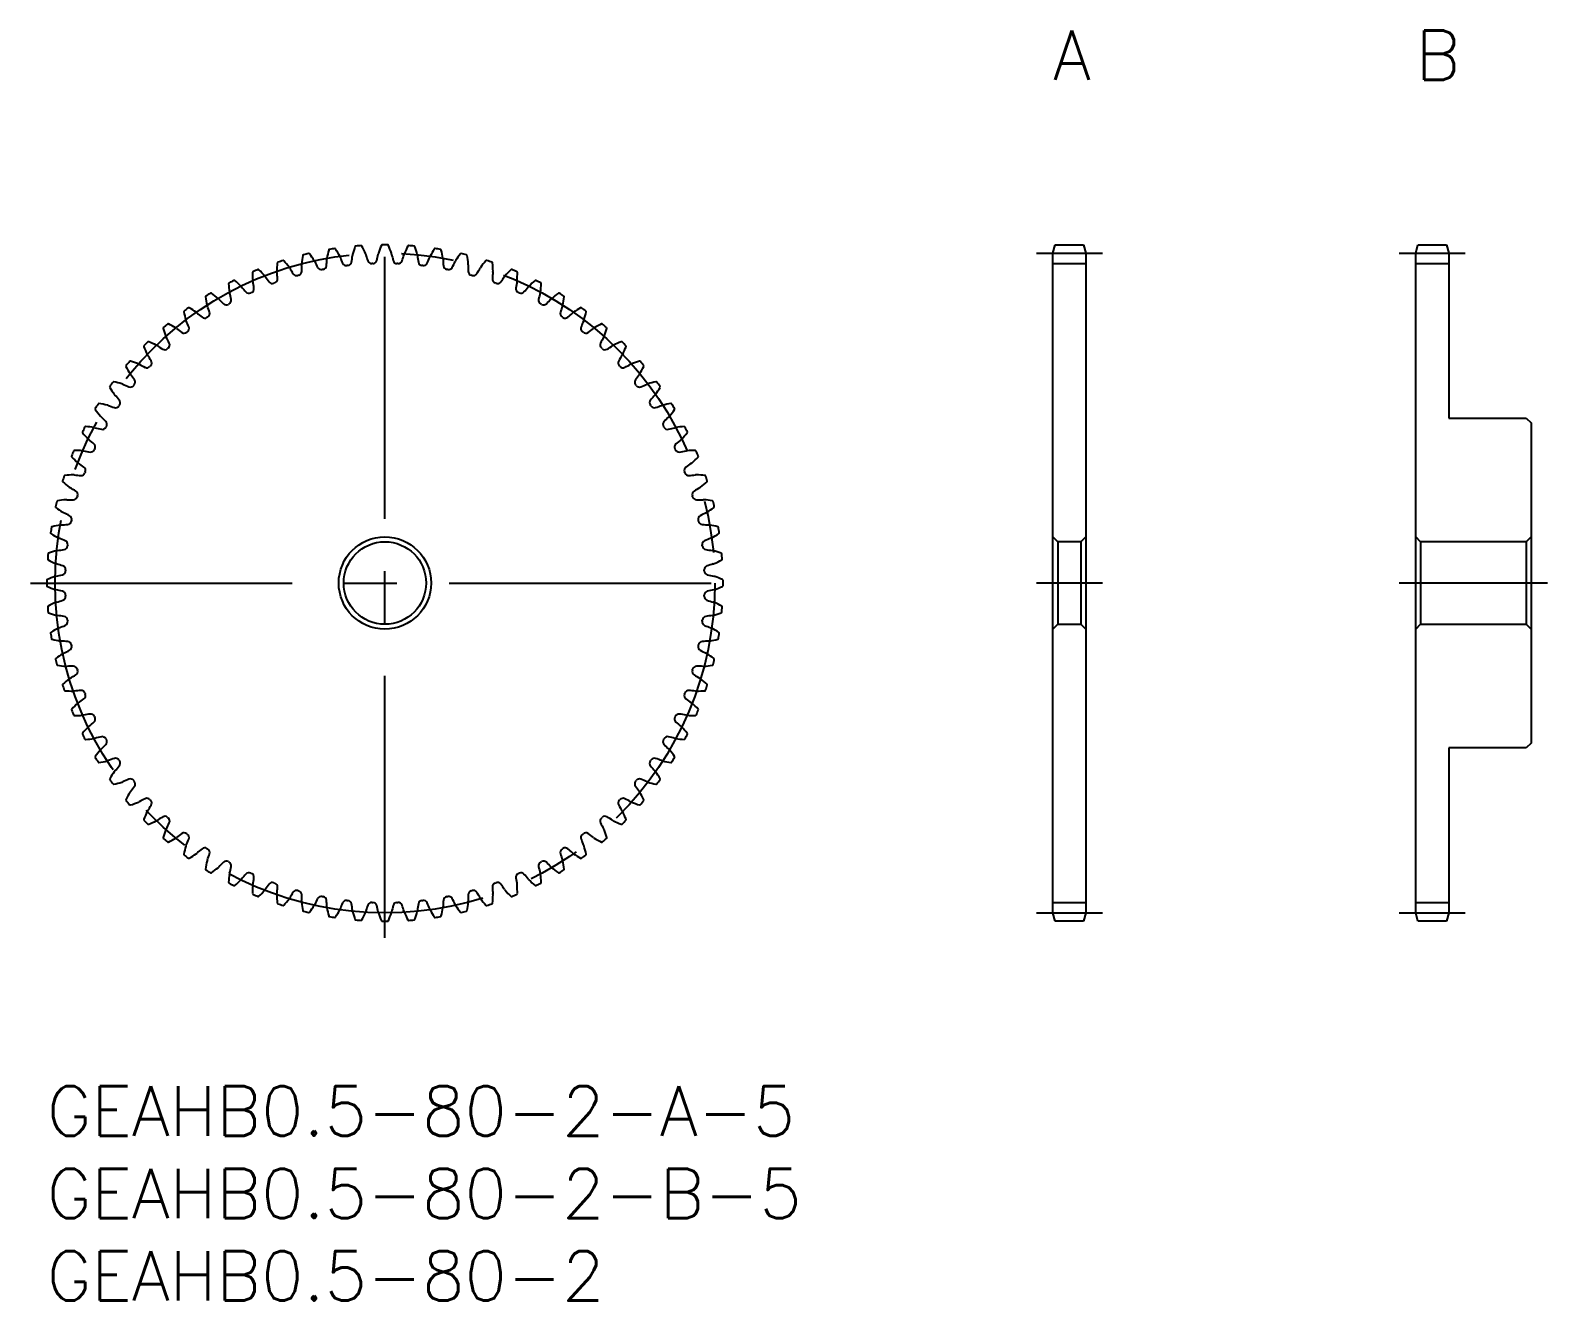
# Model space of a CAD drawing. Extents: x -1 to 91, y -13 to 64.
import ezdxf

# ---------------------------------------------------------------- set-up
doc = ezdxf.new("R2010")
doc.units = 0
doc.header["$LTSCALE"] = 0.5
doc.linetypes.add('CENTER', pattern=[50.8, 31.75, -6.35, 6.35, -6.35])
for name, color, linetype in [('MSM_CENTER', 1, 'CENTER'), ('MSM_CONTINUOUS', 7, 'CONTINUOUS'), ('MSM_PART_NUMBER', 7, 'CONTINUOUS')]:
    doc.layers.add(name, color=color, linetype=linetype)
doc.styles.get("Standard").update_dxf_attribs({"font": 'txt.shx', "height": 2, "bigfont": 'bigfont.shx'})

# ---------------------------------------------------------------- blocks, each defined once
blk = doc.blocks.new('*U2')
at = {"layer": 'MSM_PART_NUMBER'}
blk.add_text('GEAHB0.5-80-2-A-5', height=3, dxfattribs=at).set_placement((0, -3))
blk = doc.blocks.new('*U3')
at = {"layer": 'MSM_PART_NUMBER'}
blk.add_text('GEAHB0.5-80-2-B-5', height=3, dxfattribs=at).set_placement((0, -8))
blk = doc.blocks.new('*U5')
at = {"layer": 'MSM_PART_NUMBER'}
blk.add_text('GEAHB0.5-80-2', height=3, dxfattribs=at).set_placement((0, -13))
blk = doc.blocks.new('*U6')
at = {"layer": 'MSM_PART_NUMBER'}
blk.add_text('A', height=3, dxfattribs=at).set_placement((61, 61))
blk = doc.blocks.new('*U7')
at = {"layer": 'MSM_PART_NUMBER'}
blk.add_text('B', height=3, dxfattribs=at).set_placement((83, 61))

msp = doc.modelspace()

# ---------------------------------------------------------------- linework, layer by layer
at = {"layer": 'MSM_CENTER'}
for p, q in [((20.5, 9), (20.5, 52)), ((60, 50.5), (64, 50.5)), ((82, 50.5), (86, 50.5)), ((-1, 30.5), (42, 30.5)), ((64, 30.5), (60, 30.5)), ((91, 30.5), (82, 30.5)), ((60, 10.5), (64, 10.5)), ((82, 10.5), (86, 10.5))]:
    msp.add_line(p, q, dxfattribs=at)
msp.add_circle((20.5, 30.5), 20, dxfattribs=at)
at = {"layer": 'MSM_CONTINUOUS'}
for p, q in [((61, 50.5), (61.134, 51)), ((61.134, 51), (62.866, 51)), ((62.866, 51), (63, 50.5)), ((83, 50.5), (83.134, 51)), ((83.134, 51), (84.866, 51)), ((84.866, 51), (85, 50.5)), ((61, 10.5), (61, 50.5)), ((61, 49.875), (63, 49.875)), ((63, 50.5), (63, 10.5)), ((83, 10.5), (83, 50.5)), ((83, 49.875), (85, 49.875)), ((85, 50.5), (85, 40.5)), ((85, 40.5), (89.7, 40.5)), ((89.7, 40.5), (90, 40.2)), ((90, 40.2), (90, 20.8)), ((61.3, 33), (61, 33.3)), ((63, 33.3), (62.7, 33)), ((83.3, 33), (83, 33.3)), ((90, 33.3), (89.7, 33)), ((61.3, 33), (61.3, 28)), ((62.7, 33), (61.3, 33)), ((62.7, 33), (62.7, 28)), ((83.3, 33), (83.3, 28)), ((89.7, 33), (83.3, 33)), ((89.7, 33), (89.7, 28)), ((61, 27.7), (61.3, 28)), ((61.3, 28), (62.7, 28)), ((62.7, 28), (63, 27.7)), ((83, 27.7), (83.3, 28)), ((83.3, 28), (89.7, 28)), ((89.7, 28), (90, 27.7)), ((89.7, 20.5), (85, 20.5)), ((85, 20.5), (85, 10.5)), ((90, 20.8), (89.7, 20.5)), ((61, 11.125), (63, 11.125)), ((83, 11.125), (85, 11.125)), ((61.134, 10), (61, 10.5)), ((63, 10.5), (62.866, 10)), ((83.134, 10), (83, 10.5)), ((85, 10.5), (84.866, 10)), ((62.866, 10), (61.134, 10)), ((84.866, 10), (83.134, 10))]:
    msp.add_line(p, q, dxfattribs=at)
for radius in [2.8, 2.5]:
    msp.add_circle((20.5, 30.5), radius, dxfattribs=at)
for centre, radius, start, end in [((23.552, 49.045), 6.667, 165.76884, 170.125), ((17.138, 50.672), 0.05, 99.46143, 165.76884), ((20.5, 30.5), 20.5, 98.53857, 99.46143), ((17.464, 50.723), 0.05, 32.23116, 98.53857), ((11.867, 47.194), 6.667, 27.875, 32.23116), ((24.998, 48.749), 6.667, 161.26884, 165.625), ((18.731, 50.873), 0.05, 94.96143, 161.26884), ((20.5, 30.5), 20.5, 94.03857, 94.96143), ((19.06, 50.899), 0.05, 27.73116, 94.03857), ((13.203, 47.82), 6.667, 23.375, 27.73116), ((26.416, 48.339), 6.667, 156.76884, 161.125), ((20.335, 50.949), 0.05, 90.46143, 156.76884), ((20.5, 30.5), 20.5, 89.53857, 90.46143), ((20.665, 50.949), 0.05, 23.23116, 89.53857), ((14.584, 48.339), 6.667, 18.875, 23.23116), ((27.797, 47.82), 6.667, 152.26884, 156.625), ((21.94, 50.899), 0.05, 85.96143, 152.26884), ((20.5, 30.5), 20.5, 85.03858, 85.96143), ((22.269, 50.873), 0.05, 18.73116, 85.03905), ((16.002, 48.749), 6.667, 14.375, 18.73116), ((29.133, 47.194), 6.667, 147.76884, 152.125), ((23.536, 50.723), 0.05, 81.46143, 147.76884), ((20.5, 30.5), 20.5, 80.53857, 81.46143), ((23.862, 50.672), 0.05, 14.23116, 80.5381), ((17.448, 49.045), 6.667, 9.875, 14.23116), ((20.613, 49.294), 6.667, 174.76884, 179.125), ((14.024, 49.898), 0.05, 108.46143, 174.76884), ((20.5, 30.5), 20.5, 107.53857, 108.46143), ((14.337, 49.999), 0.05, 41.23116, 107.53857), ((9.361, 45.638), 6.667, 36.875, 41.23116), ((15.863, 49.813), 0.415, 174.625, 182.51625), ((9.301, 49.531), 6.154, 358.69155, 2.45403), ((22.088, 49.227), 6.667, 170.26884, 174.625), ((15.566, 50.346), 0.05, 103.96143, 170.26884), ((20.5, 30.5), 20.5, 103.03857, 103.96143), ((15.886, 50.423), 0.05, 36.73116, 103.03857), ((10.583, 46.466), 6.667, 32.375, 36.73116), ((15.863, 49.813), 0.415, 24.48375, 32.375), ((21.839, 52.542), 6.154, 204.54597, 208.30845), ((16.702, 49.754), 0.25, 281.15942, 354.19153), ((10.828, 50.351), 6.154, 354.19155, 357.95403), ((17.393, 50.117), 0.415, 170.125, 178.01625), ((17.393, 50.117), 0.415, 19.98375, 27.875), ((23.564, 52.369), 6.154, 200.04597, 203.80845), ((18.163, 49.985), 0.25, 203.80847, 276.8406), ((20.5, 30.5), 19.375, 96.65942, 96.84058), ((18.224, 49.993), 0.25, 276.65942, 349.69153), ((12.416, 51.049), 6.154, 349.69155, 353.45403), ((18.942, 50.301), 0.415, 165.625, 173.51625), ((18.942, 50.301), 0.415, 15.48375, 23.375), ((25.27, 52.061), 6.154, 195.54597, 199.30845), ((19.699, 50.109), 0.25, 199.30847, 272.3406), ((20.5, 30.5), 19.375, 92.15942, 92.34058), ((19.761, 50.111), 0.25, 272.15942, 345.19157), ((14.053, 51.62), 6.154, 345.19155, 348.95403), ((20.5, 50.362), 0.415, 161.125, 169.01625), ((20.5, 50.362), 0.415, 10.98375, 18.875), ((26.947, 51.62), 6.154, 191.04597, 194.80845), ((21.239, 50.111), 0.25, 194.80845, 267.8406), ((20.5, 30.5), 19.375, 87.65942, 87.84058), ((21.301, 50.109), 0.25, 267.65942, 340.69157), ((15.73, 52.061), 6.154, 340.69155, 344.45403), ((22.058, 50.301), 0.415, 156.625, 164.51625), ((22.058, 50.301), 0.415, 6.48375, 14.375), ((28.584, 51.049), 6.154, 186.54597, 190.30845), ((22.776, 49.993), 0.25, 190.30845, 263.34059), ((20.5, 30.5), 19.375, 83.15942, 83.34058), ((22.837, 49.985), 0.25, 263.15942, 336.19157), ((17.436, 52.369), 6.154, 336.19155, 339.95403), ((23.607, 50.117), 0.415, 152.125, 160.01625), ((23.607, 50.117), 0.415, 1.98375, 9.875), ((30.172, 50.351), 6.154, 182.04597, 185.80845), ((24.298, 49.754), 0.25, 185.80842, 258.84059), ((19.161, 52.542), 6.154, 331.69155, 335.45403), ((25.137, 49.813), 0.415, 147.625, 155.51625), ((30.417, 46.466), 6.667, 143.26884, 147.625), ((25.114, 50.423), 0.05, 76.96143, 143.26884), ((20.5, 30.5), 20.5, 76.03857, 76.96143), ((25.434, 50.346), 0.05, 9.73116, 76.0381), ((18.912, 49.227), 6.667, 5.375, 9.73116), ((31.699, 49.531), 6.154, 177.54597, 181.30845), ((25.137, 49.813), 0.415, 357.48375, 5.375), ((31.639, 45.638), 6.667, 138.76884, 143.125), ((26.663, 49.999), 0.05, 72.46141, 138.76884), ((20.5, 30.5), 20.5, 71.53857, 72.46143), ((26.976, 49.898), 0.05, 5.23116, 71.53857), ((20.387, 49.294), 6.667, 0.875, 5.23116), ((20.5, 30.5), 20.5, 116.53857, 117.46143), ((11.363, 48.795), 0.05, 50.23116, 116.53857), ((7.13, 43.709), 6.667, 45.875, 50.23116), ((12.522, 49.33), 0.05, 112.96143, 179.26884), ((19.138, 49.245), 6.667, 179.26884, 183.625), ((12.899, 48.85), 0.415, 183.625, 191.51625), ((6.461, 47.545), 6.154, 7.69155, 11.45403), ((20.5, 30.5), 20.5, 112.03857, 112.96143), ((12.827, 49.456), 0.05, 45.73116, 112.03857), ((8.208, 44.718), 6.667, 41.375, 45.73116), ((12.899, 48.85), 0.415, 33.48375, 41.375), ((18.374, 52.48), 6.154, 213.54597, 217.30845), ((13.737, 48.923), 0.25, 290.15934, 3.19154), ((14.362, 49.39), 0.415, 179.125, 187.01625), ((7.842, 48.594), 6.154, 3.19155, 6.95403), ((14.362, 49.39), 0.415, 28.98375, 36.875), ((20.105, 52.579), 6.154, 209.04597, 212.80845), ((15.143, 49.38), 0.25, 212.80847, 285.8406), ((20.5, 30.5), 19.375, 105.65942, 105.84058), ((15.203, 49.397), 0.25, 285.65934, 358.69153), ((16.641, 49.742), 0.25, 208.30845, 281.3406), ((20.5, 30.5), 19.375, 101.15942, 101.34058), ((20.5, 30.5), 19.375, 78.65942, 78.84058), ((24.359, 49.742), 0.25, 258.65942, 331.69154), ((25.797, 49.397), 0.25, 181.30845, 254.34059), ((20.5, 30.5), 19.375, 74.15942, 74.34058), ((25.857, 49.38), 0.25, 254.15942, 327.19154), ((20.895, 52.579), 6.154, 327.19155, 330.95403), ((26.638, 49.39), 0.415, 143.125, 151.01625), ((27.263, 48.923), 0.25, 176.80842, 249.84059), ((33.158, 48.594), 6.154, 173.04597, 176.80845), ((26.638, 49.39), 0.415, 352.98375, 0.875), ((22.626, 52.48), 6.154, 322.69155, 326.45403), ((28.101, 48.85), 0.415, 138.625, 146.51625), ((32.792, 44.718), 6.667, 134.26884, 138.625), ((28.173, 49.456), 0.05, 67.96141, 134.26884), ((20.5, 30.5), 20.5, 67.03857, 67.96143), ((34.539, 47.545), 6.154, 168.54597, 172.30845), ((28.478, 49.33), 0.05, 0.73116, 67.03857), ((28.101, 48.85), 0.415, 348.48375, 356.375), ((21.862, 49.245), 6.667, 356.375, 0.73116), ((33.87, 43.709), 6.667, 129.76884, 134.125), ((29.637, 48.795), 0.05, 63.46143, 129.76884), ((20.5, 30.5), 20.5, 62.53857, 63.46143), ((9.675, 47.85), 0.05, 121.96143, 188.26884), ((16.223, 48.801), 6.667, 188.26884, 192.625), ((20.5, 30.5), 20.5, 121.03857, 121.96143), ((9.956, 48.022), 0.05, 54.73116, 121.03857), ((6.135, 42.62), 6.667, 50.375, 54.73116), ((11.069, 48.646), 0.05, 117.46143, 183.76884), ((17.672, 49.081), 6.667, 183.76884, 188.125), ((11.483, 48.197), 0.415, 188.125, 196.01625), ((5.167, 46.391), 6.154, 12.19155, 15.95403), ((11.483, 48.197), 0.415, 37.98375, 45.875), ((16.656, 52.245), 6.154, 218.04597, 221.80845), ((12.256, 48.309), 0.25, 221.80845, 294.8406), ((20.5, 30.5), 19.375, 114.65942, 114.84058), ((12.312, 48.335), 0.25, 294.65934, 7.69154), ((13.678, 48.901), 0.25, 217.30847, 290.3406), ((20.5, 30.5), 19.375, 110.15942, 110.34058), ((20.5, 30.5), 19.375, 69.65942, 69.84058), ((27.322, 48.901), 0.25, 249.65942, 322.69154), ((28.688, 48.335), 0.25, 172.30842, 245.34059), ((20.5, 30.5), 19.375, 65.15942, 65.34058), ((28.744, 48.309), 0.25, 245.15942, 318.19154), ((24.344, 52.245), 6.154, 318.19155, 321.95403), ((29.517, 48.197), 0.415, 134.125, 142.01625), ((35.833, 46.391), 6.154, 164.04597, 167.80845), ((29.517, 48.197), 0.415, 343.98375, 351.875), ((23.328, 49.081), 6.667, 351.875, 356.23116), ((29.931, 48.646), 0.05, 356.23116, 62.5381), ((34.865, 42.62), 6.667, 125.26884, 129.625), ((31.044, 48.022), 0.05, 58.96143, 125.26884), ((20.5, 30.5), 20.5, 58.03857, 58.96143), ((24.777, 48.801), 6.667, 347.375, 351.73116), ((31.325, 47.85), 0.05, 351.73116, 58.0381), ((8.347, 46.947), 0.05, 126.46143, 192.76884), ((14.8, 48.409), 6.667, 192.76884, 197.125), ((20.5, 30.5), 20.5, 125.53857, 126.46143), ((8.613, 47.141), 0.05, 59.23116, 125.53857), ((5.228, 41.455), 6.667, 54.875, 59.23116), ((10.122, 47.435), 0.415, 192.625, 200.51625), ((3.968, 45.139), 6.154, 16.69155, 20.45403), ((10.122, 47.435), 0.415, 42.48375, 50.375), ((14.962, 51.876), 6.154, 222.54597, 226.30845), ((10.884, 47.608), 0.25, 226.30845, 299.3406), ((20.5, 30.5), 19.375, 119.15942, 119.34058), ((10.938, 47.638), 0.25, 299.15942, 12.19154), ((30.062, 47.638), 0.25, 167.80845, 240.84059), ((20.5, 30.5), 19.375, 60.65942, 60.84058), ((30.116, 47.608), 0.25, 240.65942, 313.69154), ((26.038, 51.876), 6.154, 313.69155, 317.45403), ((30.878, 47.435), 0.415, 129.625, 137.51625), ((37.032, 45.139), 6.154, 159.54597, 163.30845), ((30.878, 47.435), 0.415, 339.48375, 347.375), ((35.772, 41.455), 6.667, 120.76884, 125.125), ((32.387, 47.141), 0.05, 54.46141, 120.76884), ((20.5, 30.5), 20.5, 53.53857, 54.46143), ((26.2, 48.409), 6.667, 342.875, 347.23116), ((32.653, 46.947), 0.05, 347.23116, 53.53857), ((20.5, 30.5), 20.5, 130.03857, 130.96143), ((7.344, 46.157), 0.05, 63.73116, 130.03857), ((4.416, 40.223), 6.667, 59.375, 63.73116), ((8.825, 46.569), 0.415, 197.125, 205.01625), ((2.87, 43.797), 6.154, 21.19155, 24.95403), ((8.375, 45.931), 0.25, 308.15934, 21.19154), ((8.825, 46.569), 0.415, 46.98375, 54.875), ((13.302, 51.376), 6.154, 227.04597, 230.80845), ((9.571, 46.8), 0.25, 230.80847, 303.8406), ((20.5, 30.5), 19.375, 123.65942, 123.84058), ((9.623, 46.835), 0.25, 303.65942, 16.69154), ((31.377, 46.835), 0.25, 163.30847, 236.34059), ((20.5, 30.5), 19.375, 56.15942, 56.34058), ((31.429, 46.8), 0.25, 236.15942, 309.19154), ((27.698, 51.376), 6.154, 309.19155, 312.95403), ((32.175, 46.569), 0.415, 125.125, 133.01625), ((32.625, 45.931), 0.25, 158.80847, 231.84059), ((38.13, 43.797), 6.154, 155.04597, 158.80845), ((32.175, 46.569), 0.415, 334.98375, 342.875), ((36.584, 40.223), 6.667, 116.26884, 120.625), ((33.656, 46.157), 0.05, 49.96143, 116.26884), ((20.5, 30.5), 20.5, 49.03857, 49.96143), ((20.5, 30.5), 20.5, 134.53857, 135.46143), ((6.157, 45.076), 0.05, 68.23116, 134.53857), ((3.703, 38.932), 6.667, 63.875, 68.23116), ((7.094, 45.943), 0.05, 130.96143, 197.26884), ((13.412, 47.907), 6.667, 197.26884, 201.625), ((7.601, 45.603), 0.415, 201.625, 209.51625), ((1.881, 42.373), 6.154, 25.69155, 29.45403), ((7.601, 45.603), 0.415, 51.48375, 59.375), ((11.686, 50.747), 6.154, 231.54597, 235.30845), ((8.326, 45.893), 0.25, 235.30845, 308.3406), ((20.5, 30.5), 19.375, 128.15942, 128.34058), ((20.5, 30.5), 19.375, 51.65942, 51.84058), ((32.674, 45.893), 0.25, 231.65942, 304.69154), ((29.314, 50.747), 6.154, 304.69155, 308.45403), ((33.399, 45.603), 0.415, 120.625, 128.51625), ((39.119, 42.373), 6.154, 150.54597, 154.30845), ((33.399, 45.603), 0.415, 330.48375, 338.375), ((27.588, 47.907), 6.667, 338.375, 342.73116), ((33.906, 45.943), 0.05, 342.73116, 49.03857), ((37.297, 38.932), 6.667, 111.76884, 116.125), ((34.843, 45.076), 0.05, 45.46143, 111.76884), ((20.5, 30.5), 20.5, 44.53857, 45.46143), ((5.924, 44.843), 0.05, 135.46143, 201.76884), ((12.068, 47.297), 6.667, 201.76884, 206.125), ((6.456, 44.544), 0.415, 206.125, 214.01625), ((1.007, 40.875), 6.154, 30.19155, 33.95403), ((6.456, 44.544), 0.415, 55.98375, 63.875), ((10.125, 49.993), 6.154, 236.04597, 239.80845), ((7.156, 44.89), 0.25, 239.80845, 312.8406), ((20.5, 30.5), 19.375, 132.65942, 132.84058), ((7.201, 44.932), 0.25, 312.65934, 25.69154), ((33.799, 44.932), 0.25, 154.30847, 227.34059), ((20.5, 30.5), 19.375, 47.15942, 47.34058), ((33.844, 44.89), 0.25, 227.15942, 300.19154), ((30.875, 49.993), 6.154, 300.19155, 303.95403), ((34.544, 44.544), 0.415, 116.125, 124.01625), ((39.993, 40.875), 6.154, 146.04597, 149.80845), ((34.544, 44.544), 0.415, 325.98375, 333.875), ((28.932, 47.297), 6.667, 333.875, 338.23116), ((35.076, 44.843), 0.05, 338.23116, 44.53857), ((4.843, 43.656), 0.05, 139.96143, 206.26884), ((10.777, 46.584), 6.667, 206.26884, 210.625), ((20.5, 30.5), 20.5, 139.03857, 139.96143), ((5.057, 43.906), 0.05, 72.73116, 139.03857), ((3.093, 37.588), 6.667, 68.375, 72.73116), ((5.397, 43.399), 0.415, 60.48375, 68.375), ((8.627, 49.119), 6.154, 240.54597, 244.30845), ((6.068, 43.799), 0.25, 244.30847, 317.3406), ((20.5, 30.5), 19.375, 137.15942, 137.34058), ((6.11, 43.844), 0.25, 317.15934, 30.19154), ((34.89, 43.844), 0.25, 149.80845, 222.84057), ((20.5, 30.5), 19.375, 42.65942, 42.84058), ((34.932, 43.799), 0.25, 222.65942, 295.69154), ((32.373, 49.119), 6.154, 295.69155, 299.45403), ((35.603, 43.399), 0.415, 111.625, 119.51625), ((37.907, 37.588), 6.667, 107.26884, 111.625), ((35.943, 43.906), 0.05, 40.96143, 107.26884), ((30.223, 46.584), 6.667, 329.375, 333.73116), ((20.5, 30.5), 20.5, 40.03857, 40.96143), ((36.157, 43.656), 0.05, 333.73116, 40.03857), ((3.859, 42.387), 0.05, 144.46143, 210.76884), ((9.545, 45.772), 6.667, 210.76884, 215.125), ((20.5, 30.5), 20.5, 143.53857, 144.46143), ((4.053, 42.653), 0.05, 77.23116, 143.53857), ((2.591, 36.2), 6.667, 72.875, 77.23116), ((4.431, 42.175), 0.415, 64.98375, 72.875), ((7.203, 48.13), 6.154, 245.04597, 248.80845), ((5.069, 42.625), 0.25, 248.80847, 321.8406), ((5.397, 43.399), 0.415, 210.625, 218.51625), ((0.253, 39.314), 6.154, 34.69155, 38.45403), ((20.5, 30.5), 19.375, 141.65942, 141.84058), ((5.107, 42.674), 0.25, 321.65934, 34.69154), ((35.893, 42.674), 0.25, 145.30847, 218.34059), ((40.747, 39.314), 6.154, 141.54597, 145.30845), ((20.5, 30.5), 19.375, 38.15942, 38.34058), ((35.931, 42.625), 0.25, 218.15942, 291.19154), ((35.603, 43.399), 0.415, 321.48375, 329.375), ((33.797, 48.13), 6.154, 291.19155, 294.95403), ((36.569, 42.175), 0.415, 107.125, 115.01625), ((38.409, 36.2), 6.667, 102.76884, 107.125), ((31.455, 45.772), 6.667, 324.875, 329.23116), ((36.947, 42.653), 0.05, 36.46143, 102.76884), ((20.5, 30.5), 20.5, 35.53857, 36.46143), ((37.141, 42.387), 0.05, 329.23116, 35.53857), ((4.431, 42.175), 0.415, 215.125, 223.01625), ((-0.376, 37.698), 6.154, 39.19155, 42.95403), ((4.2, 41.429), 0.25, 326.15934, 39.19154), ((36.8, 41.429), 0.25, 140.80845, 213.84059), ((41.376, 37.698), 6.154, 137.04597, 140.80845), ((36.569, 42.175), 0.415, 316.98375, 324.875), ((2.978, 41.044), 0.05, 148.96143, 215.26884), ((20.5, 30.5), 20.5, 148.03857, 148.96143), ((8.38, 44.865), 6.667, 215.26884, 219.625), ((3.15, 41.325), 0.05, 81.73116, 148.03857), ((2.199, 34.777), 6.667, 77.375, 81.73116), ((3.565, 40.878), 0.415, 219.625, 227.51625), ((-0.876, 36.038), 6.154, 43.69155, 47.45403), ((3.565, 40.878), 0.415, 69.48375, 77.375), ((5.861, 47.032), 6.154, 249.54597, 253.30845), ((4.165, 41.377), 0.25, 253.30847, 326.3406), ((20.5, 30.5), 19.375, 146.15942, 146.34058), ((20.5, 30.5), 19.375, 33.65942, 33.84058), ((36.835, 41.377), 0.25, 213.65942, 286.69154), ((35.139, 47.032), 6.154, 286.69155, 290.45403), ((37.435, 40.878), 0.415, 102.625, 110.51625), ((38.801, 34.777), 6.667, 98.26884, 102.625), ((41.876, 36.038), 6.154, 132.54597, 136.30845), ((37.435, 40.878), 0.415, 312.48375, 320.375), ((32.62, 44.865), 6.667, 320.375, 324.73116), ((37.85, 41.325), 0.05, 31.96143, 98.26884), ((20.5, 30.5), 20.5, 31.03857, 31.96143), ((38.022, 41.044), 0.05, 324.73116, 31.03857), ((2.205, 39.637), 0.05, 153.46143, 219.76884), ((20.5, 30.5), 20.5, 152.53857, 153.46143), ((7.291, 43.87), 6.667, 219.76884, 224.125), ((2.354, 39.931), 0.05, 86.23116, 152.53857), ((1.919, 33.328), 6.667, 81.875, 86.23116), ((2.803, 39.517), 0.415, 73.98375, 81.875), ((4.609, 45.833), 6.154, 254.04597, 257.80845), ((3.362, 40.062), 0.25, 257.80845, 330.8406), ((3.392, 40.116), 0.25, 330.65942, 43.69154), ((20.5, 30.5), 19.375, 150.65942, 150.84058), ((37.608, 40.116), 0.25, 136.30845, 209.34059), ((20.5, 30.5), 19.375, 29.15942, 29.34058), ((37.638, 40.062), 0.25, 209.15942, 282.19154), ((36.391, 45.833), 6.154, 282.19155, 285.95403), ((38.197, 39.517), 0.415, 98.125, 106.01625), ((39.081, 33.328), 6.667, 93.76884, 98.125), ((33.709, 43.87), 6.667, 315.875, 320.23116), ((38.646, 39.931), 0.05, 27.46143, 93.76884), ((20.5, 30.5), 20.5, 26.53857, 27.46143), ((38.795, 39.637), 0.05, 320.23116, 26.53857), ((2.803, 39.517), 0.415, 224.125, 232.01625), ((-1.245, 34.344), 6.154, 48.19155, 51.95403), ((2.691, 38.744), 0.25, 335.15942, 48.19154), ((38.309, 38.744), 0.25, 131.80845, 204.84059), ((42.245, 34.344), 6.154, 128.04597, 131.80845), ((38.197, 39.517), 0.415, 307.98375, 315.875), ((1.544, 38.173), 0.05, 157.96143, 224.26884), ((20.5, 30.5), 20.5, 157.03857, 157.96143), ((6.282, 42.792), 6.667, 224.26884, 228.625), ((1.67, 38.478), 0.05, 90.73116, 157.03857), ((1.755, 31.862), 6.667, 86.375, 90.73116), ((2.15, 38.101), 0.415, 228.625, 236.51625), ((-1.48, 32.626), 6.154, 52.69155, 56.45403), ((2.15, 38.101), 0.415, 78.48375, 86.375), ((3.455, 44.539), 6.154, 258.54597, 262.30845), ((2.665, 38.688), 0.25, 262.30847, 335.3406), ((20.5, 30.5), 19.375, 155.15942, 155.34058), ((20.5, 30.5), 19.375, 24.65942, 24.84058), ((38.335, 38.688), 0.25, 204.65942, 277.69154), ((37.545, 44.539), 6.154, 277.69155, 281.45403), ((42.48, 32.626), 6.154, 123.54597, 127.30845), ((38.85, 38.101), 0.415, 93.625, 101.51625), ((39.245, 31.862), 6.667, 89.26884, 93.625), ((38.85, 38.101), 0.415, 303.48375, 311.375), ((34.718, 42.792), 6.667, 311.375, 315.73116), ((39.33, 38.478), 0.05, 22.96143, 89.26884), ((20.5, 30.5), 20.5, 22.03857, 22.96143), ((39.456, 38.173), 0.05, 315.73116, 22.03857), ((20.5, 30.5), 20.5, 161.53857, 162.46143), ((1.102, 36.976), 0.05, 95.23116, 161.53857), ((1.706, 30.387), 6.667, 90.875, 95.23116), ((1.61, 36.638), 0.415, 82.98375, 90.875), ((2.406, 43.158), 6.154, 263.04597, 266.80845), ((2.077, 37.263), 0.25, 266.80845, 339.84059), ((2.099, 37.322), 0.25, 339.65942, 52.69154), ((20.5, 30.5), 19.375, 159.65942, 159.84058), ((38.901, 37.322), 0.25, 127.30845, 200.34059), ((20.5, 30.5), 19.375, 20.15942, 20.34058), ((38.923, 37.263), 0.25, 200.15942, 273.19154), ((38.594, 43.158), 6.154, 273.19155, 276.95403), ((39.39, 36.638), 0.415, 89.125, 97.01625), ((39.294, 30.387), 6.667, 84.76884, 89.125), ((39.898, 36.976), 0.05, 18.46143, 84.76884), ((20.5, 30.5), 20.5, 17.53857, 18.46143), ((1.001, 36.663), 0.05, 162.46143, 228.76884), ((5.362, 41.639), 6.667, 228.76884, 233.125), ((1.61, 36.638), 0.415, 233.125, 241.01625), ((-1.579, 30.895), 6.154, 57.19155, 60.95403), ((1.62, 35.857), 0.25, 344.15942, 57.19154), ((39.38, 35.857), 0.25, 122.80847, 195.84059), ((42.579, 30.895), 6.154, 119.04597, 122.80845), ((39.39, 36.638), 0.415, 298.98375, 306.875), ((35.638, 41.639), 6.667, 306.875, 311.23116), ((39.999, 36.663), 0.05, 311.23116, 17.53857), ((0.577, 35.114), 0.05, 166.96143, 233.26884), ((20.5, 30.5), 20.5, 166.03857, 166.96143), ((4.534, 40.417), 6.667, 233.26884, 237.625), ((0.654, 35.434), 0.05, 99.73116, 166.03857), ((1.773, 28.912), 6.667, 95.375, 99.73116), ((1.187, 35.137), 0.415, 87.48375, 95.375), ((1.469, 41.699), 6.154, 267.54597, 271.30845), ((1.603, 35.797), 0.25, 271.30845, 344.34059), ((20.5, 30.5), 19.375, 164.15942, 164.34058), ((20.5, 30.5), 19.375, 15.65942, 15.84058), ((39.397, 35.797), 0.25, 195.65942, 268.69154), ((39.531, 41.699), 6.154, 268.69155, 272.45403), ((39.813, 35.137), 0.415, 84.625, 92.51625), ((39.227, 28.912), 6.667, 80.26884, 84.625), ((36.466, 40.417), 6.667, 302.375, 306.73116), ((40.346, 35.434), 0.05, 13.96143, 80.26884), ((20.5, 30.5), 20.5, 13.03857, 13.96143), ((40.423, 35.114), 0.05, 306.73116, 13.03857), ((0.649, 40.172), 6.154, 272.04597, 275.80845), ((1.187, 35.137), 0.415, 237.625, 245.51625), ((-1.542, 29.161), 6.154, 61.69155, 65.45403), ((1.246, 34.298), 0.25, 275.80845, 348.8406), ((1.258, 34.359), 0.25, 348.65942, 61.69154), ((20.5, 30.5), 19.375, 168.65942, 168.84058), ((39.742, 34.359), 0.25, 118.30842, 191.3406), ((20.5, 30.5), 19.375, 11.15942, 11.34058), ((39.754, 34.298), 0.25, 191.15942, 264.19154), ((42.542, 29.161), 6.154, 114.54597, 118.30845), ((40.351, 40.172), 6.154, 264.19155, 267.95403), ((39.813, 35.137), 0.415, 294.48375, 302.375), ((20.5, 30.5), 20.5, 170.53857, 171.46143), ((0.277, 33.536), 0.05, 171.46143, 237.76884), ((3.806, 39.133), 6.667, 237.76884, 242.125), ((0.328, 33.862), 0.05, 104.23116, 170.53857), ((1.955, 27.448), 6.667, 99.875, 104.23116), ((0.883, 33.607), 0.415, 242.125, 250.01625), ((-1.369, 27.436), 6.154, 66.19155, 69.95403), ((0.883, 33.607), 0.415, 91.98375, 99.875), ((42.369, 27.436), 6.154, 110.04597, 113.80845), ((40.117, 33.607), 0.415, 80.125, 88.01625), ((39.045, 27.448), 6.667, 75.76884, 80.125), ((40.117, 33.607), 0.415, 289.98375, 297.875), ((37.194, 39.133), 6.667, 297.875, 302.23116), ((40.672, 33.862), 0.05, 9.46143, 75.76884), ((20.5, 30.5), 20.5, 8.53857, 9.46143), ((40.723, 33.536), 0.05, 302.23116, 8.53857), ((20.5, 30.5), 20.5, 175.03857, 175.96143), ((0.127, 32.269), 0.05, 108.73116, 175.03857), ((2.251, 26.002), 6.667, 104.375, 108.73116), ((0.699, 32.058), 0.415, 96.48375, 104.375), ((-0.049, 38.584), 6.154, 276.54597, 280.30845), ((1.007, 32.776), 0.25, 280.30847, 353.3406), ((1.015, 32.837), 0.25, 353.15942, 66.19154), ((20.5, 30.5), 19.375, 173.15942, 173.34058), ((39.985, 32.837), 0.25, 113.80845, 186.84059), ((20.5, 30.5), 19.375, 6.65942, 6.84058), ((39.993, 32.776), 0.25, 186.65942, 259.69154), ((41.049, 38.584), 6.154, 259.69155, 263.45403), ((40.301, 32.058), 0.415, 75.625, 83.51625), ((38.749, 26.002), 6.667, 71.26884, 75.625), ((40.873, 32.269), 0.05, 4.96143, 71.26884), ((20.5, 30.5), 20.5, 4.03857, 4.96143), ((0.101, 31.94), 0.05, 175.96143, 242.26884), ((3.18, 37.797), 6.667, 242.26884, 246.625), ((0.699, 32.058), 0.415, 246.625, 254.51625), ((-1.061, 25.73), 6.154, 70.69155, 74.45403), ((0.891, 31.301), 0.25, 357.65942, 70.69154), ((20.5, 30.5), 19.375, 177.65942, 177.84058), ((40.109, 31.301), 0.25, 109.30842, 182.3406), ((20.5, 30.5), 19.375, 2.15942, 2.34058), ((42.061, 25.73), 6.154, 105.54597, 109.30845), ((40.301, 32.058), 0.415, 285.48375, 293.375), ((37.82, 37.797), 6.667, 293.375, 297.73116), ((40.899, 31.94), 0.05, 297.73116, 4.03857), ((20.5, 30.5), 20.5, 179.53857, 180.46143), ((0.051, 30.665), 0.05, 113.23116, 179.53857), ((2.661, 24.584), 6.667, 108.875, 113.23116), ((0.638, 30.5), 0.415, 100.98375, 108.875), ((-0.62, 36.947), 6.154, 281.04597, 284.80845), ((0.889, 31.239), 0.25, 284.80847, 357.8406), ((40.111, 31.239), 0.25, 182.15942, 255.19154), ((41.62, 36.947), 6.154, 255.19155, 258.95403), ((40.362, 30.5), 0.415, 71.125, 79.01625), ((38.339, 24.584), 6.667, 66.76884, 71.125), ((40.949, 30.665), 0.05, 0.46143, 66.76884), ((20.5, 30.5), 20.5, 359.53857, 0.46143), ((0.051, 30.335), 0.05, 180.46143, 246.76884), ((2.661, 36.416), 6.667, 246.76884, 251.125), ((0.638, 30.5), 0.415, 251.125, 259.01625), ((-0.62, 24.053), 6.154, 75.19155, 78.95403), ((-1.061, 35.27), 6.154, 285.54597, 289.30845), ((0.889, 29.761), 0.25, 2.15942, 75.19154), ((0.891, 29.699), 0.25, 289.30847, 2.3406), ((20.5, 30.5), 19.375, 182.15942, 182.34058), ((20.5, 30.5), 19.375, 357.65942, 357.84058), ((40.109, 29.699), 0.25, 177.65942, 250.69154), ((40.111, 29.761), 0.25, 104.80842, 177.8406), ((42.061, 35.27), 6.154, 250.69155, 254.45403), ((41.62, 24.053), 6.154, 101.04597, 104.80845), ((40.362, 30.5), 0.415, 280.98375, 288.875), ((38.339, 36.416), 6.667, 288.875, 293.23116), ((40.949, 30.335), 0.05, 293.23116, 359.53857), ((0.101, 29.06), 0.05, 117.73116, 184.03857), ((20.5, 30.5), 20.5, 184.03857, 184.96143), ((0.127, 28.731), 0.05, 184.96143, 251.26884), ((3.18, 23.203), 6.667, 113.375, 117.73116), ((2.251, 34.998), 6.667, 251.26884, 255.625), ((0.699, 28.942), 0.415, 105.48375, 113.375), ((0.699, 28.942), 0.415, 255.625, 263.51625), ((-0.049, 22.416), 6.154, 79.69155, 83.45403), ((41.049, 22.416), 6.154, 96.54597, 100.30845), ((40.301, 28.942), 0.415, 276.48375, 284.375), ((38.749, 34.998), 6.667, 284.375, 288.73116), ((40.301, 28.942), 0.415, 66.625, 74.51625), ((37.82, 23.203), 6.667, 62.26884, 66.625), ((40.873, 28.731), 0.05, 288.73116, 355.03857), ((40.899, 29.06), 0.05, 355.96143, 62.26884), ((20.5, 30.5), 20.5, 355.03857, 355.96143), ((3.806, 21.867), 6.667, 117.875, 122.23116), ((0.883, 27.393), 0.415, 109.98375, 117.875), ((-1.369, 33.564), 6.154, 290.04597, 293.80845), ((1.007, 28.224), 0.25, 6.65942, 79.69154), ((1.015, 28.163), 0.25, 293.80845, 6.8406), ((20.5, 30.5), 19.375, 186.65942, 186.84058), ((39.985, 28.163), 0.25, 173.15942, 246.19154), ((20.5, 30.5), 19.375, 353.15942, 353.34058), ((39.993, 28.224), 0.25, 100.30845, 173.34059), ((42.369, 33.564), 6.154, 246.19155, 249.95403), ((40.117, 27.393), 0.415, 62.125, 70.01625), ((37.194, 21.867), 6.667, 57.76884, 62.125), ((0.277, 27.464), 0.05, 122.23116, 188.53857), ((20.5, 30.5), 20.5, 188.53857, 189.46143), ((0.328, 27.138), 0.05, 189.46143, 255.76884), ((1.955, 33.552), 6.667, 255.76884, 260.125), ((0.883, 27.393), 0.415, 260.125, 268.01625), ((0.649, 20.828), 6.154, 84.19155, 87.95403), ((1.246, 26.702), 0.25, 11.15942, 84.19154), ((1.258, 26.641), 0.25, 298.30847, 11.3406), ((20.5, 30.5), 19.375, 191.15942, 191.34058), ((39.742, 26.641), 0.25, 168.65942, 241.69154), ((20.5, 30.5), 19.375, 348.65942, 348.84058), ((39.754, 26.702), 0.25, 95.80845, 168.84059), ((40.351, 20.828), 6.154, 92.04597, 95.80845), ((40.117, 27.393), 0.415, 271.98375, 279.875), ((39.045, 33.552), 6.667, 279.875, 284.23116), ((40.672, 27.138), 0.05, 284.23116, 350.53857), ((20.5, 30.5), 20.5, 350.53857, 351.46143), ((40.723, 27.464), 0.05, 351.46143, 57.76884), ((0.577, 25.886), 0.05, 126.73116, 193.03857), ((20.5, 30.5), 20.5, 193.03857, 193.96143), ((4.534, 20.583), 6.667, 122.375, 126.73116), ((1.187, 25.863), 0.415, 114.48375, 122.375), ((-1.542, 31.839), 6.154, 294.54597, 298.30845), ((42.542, 31.839), 6.154, 241.69155, 245.45403), ((39.813, 25.863), 0.415, 57.625, 65.51625), ((36.466, 20.583), 6.667, 53.26884, 57.625), ((20.5, 30.5), 20.5, 346.03857, 346.96143), ((40.423, 25.886), 0.05, 346.96143, 53.26884), ((0.654, 25.566), 0.05, 193.96143, 260.26884), ((1.773, 32.088), 6.667, 260.26884, 264.625), ((1.187, 25.863), 0.415, 264.625, 272.51625), ((1.469, 19.301), 6.154, 88.69155, 92.45403), ((-1.579, 30.105), 6.154, 299.04597, 302.80845), ((1.603, 25.203), 0.25, 15.65942, 88.69154), ((1.62, 25.143), 0.25, 302.80845, 15.8406), ((20.5, 30.5), 19.375, 195.65942, 195.84058), ((39.38, 25.143), 0.25, 164.15942, 237.19154), ((20.5, 30.5), 19.375, 344.15942, 344.34058), ((39.397, 25.203), 0.25, 91.30845, 164.34059), ((42.579, 30.105), 6.154, 237.19155, 240.95403), ((39.531, 19.301), 6.154, 87.54597, 91.30845), ((39.813, 25.863), 0.415, 267.48375, 275.375), ((39.227, 32.088), 6.667, 275.375, 279.73116), ((40.346, 25.566), 0.05, 279.73116, 346.03857), ((1.001, 24.337), 0.05, 131.23116, 197.53857), ((20.5, 30.5), 20.5, 197.53857, 198.46143), ((5.362, 19.361), 6.667, 126.875, 131.23116), ((1.102, 24.024), 0.05, 198.46143, 264.76884), ((1.706, 30.613), 6.667, 264.76884, 269.125), ((1.61, 24.362), 0.415, 118.98375, 126.875), ((1.61, 24.362), 0.415, 269.125, 277.01625), ((2.406, 17.842), 6.154, 93.19155, 96.95403), ((2.077, 23.737), 0.25, 20.15942, 93.19154), ((38.923, 23.737), 0.25, 86.80845, 159.84059), ((38.594, 17.842), 6.154, 83.04597, 86.80845), ((39.39, 24.362), 0.415, 262.98375, 270.875), ((39.294, 30.613), 6.667, 270.875, 275.23116), ((39.39, 24.362), 0.415, 53.125, 61.01625), ((35.638, 19.361), 6.667, 48.76884, 53.125), ((39.898, 24.024), 0.05, 275.23116, 341.53857), ((20.5, 30.5), 20.5, 341.53857, 342.46143), ((39.999, 24.337), 0.05, 342.46143, 48.76884), ((6.282, 18.208), 6.667, 131.375, 135.73116), ((2.15, 22.899), 0.415, 123.48375, 131.375), ((-1.48, 28.374), 6.154, 303.54597, 307.30845), ((2.099, 23.678), 0.25, 307.30847, 20.3406), ((20.5, 30.5), 19.375, 200.15942, 200.34058), ((38.901, 23.678), 0.25, 159.65942, 232.69154), ((20.5, 30.5), 19.375, 339.65942, 339.84058), ((42.48, 28.374), 6.154, 232.69155, 236.45403), ((38.85, 22.899), 0.415, 48.625, 56.51625), ((34.718, 18.208), 6.667, 44.26884, 48.625), ((1.544, 22.827), 0.05, 135.73116, 202.03857), ((20.5, 30.5), 20.5, 202.03857, 202.96143), ((1.67, 22.522), 0.05, 202.96143, 269.26884), ((1.755, 29.138), 6.667, 269.26884, 273.625), ((2.15, 22.899), 0.415, 273.625, 281.51625), ((3.455, 16.461), 6.154, 97.69155, 101.45403), ((2.665, 22.312), 0.25, 24.65942, 97.69154), ((2.691, 22.256), 0.25, 311.80845, 24.8406), ((20.5, 30.5), 19.375, 204.65942, 204.84058), ((38.309, 22.256), 0.25, 155.15942, 228.19154), ((20.5, 30.5), 19.375, 335.15942, 335.34058), ((38.335, 22.312), 0.25, 82.30847, 155.34059), ((37.545, 16.461), 6.154, 78.54597, 82.30845), ((38.85, 22.899), 0.415, 258.48375, 266.375), ((39.245, 29.138), 6.667, 266.375, 270.73116), ((39.33, 22.522), 0.05, 270.73116, 337.03857), ((20.5, 30.5), 20.5, 337.03857, 337.96143), ((39.456, 22.827), 0.05, 337.96143, 44.26884), ((2.205, 21.363), 0.05, 140.23116, 206.53857), ((20.5, 30.5), 20.5, 206.53857, 207.46143), ((7.291, 17.13), 6.667, 135.875, 140.23116), ((2.803, 21.483), 0.415, 127.98375, 135.875), ((-1.245, 26.656), 6.154, 308.04597, 311.80845), ((4.609, 15.167), 6.154, 102.19155, 105.95403), ((3.362, 20.938), 0.25, 29.15942, 102.19154), ((37.638, 20.938), 0.25, 77.80845, 150.84059), ((36.391, 15.167), 6.154, 74.04597, 77.80845), ((42.245, 26.656), 6.154, 228.19155, 231.95403), ((38.197, 21.483), 0.415, 44.125, 52.01625), ((33.709, 17.13), 6.667, 39.76884, 44.125), ((20.5, 30.5), 20.5, 332.53857, 333.46143), ((38.795, 21.363), 0.05, 333.46143, 39.76884), ((2.354, 21.069), 0.05, 207.46143, 273.76884), ((1.919, 27.672), 6.667, 273.76884, 278.125), ((2.803, 21.483), 0.415, 278.125, 286.01625), ((8.38, 16.135), 6.667, 140.375, 144.73116), ((3.565, 20.122), 0.415, 132.48375, 140.375), ((-0.876, 24.962), 6.154, 312.54597, 316.30845), ((3.392, 20.884), 0.25, 316.30845, 29.3406), ((20.5, 30.5), 19.375, 209.15942, 209.34058), ((37.608, 20.884), 0.25, 150.65942, 223.69154), ((20.5, 30.5), 19.375, 330.65942, 330.84058), ((41.876, 24.962), 6.154, 223.69155, 227.45403), ((37.435, 20.122), 0.415, 39.625, 47.51625), ((32.62, 16.135), 6.667, 35.26884, 39.625), ((38.197, 21.483), 0.415, 253.98375, 261.875), ((39.081, 27.672), 6.667, 261.875, 266.23116), ((38.646, 21.069), 0.05, 266.23116, 332.53857), ((2.978, 19.956), 0.05, 144.73116, 211.03857), ((20.5, 30.5), 20.5, 211.03857, 211.96143), ((3.15, 19.675), 0.05, 211.96143, 278.26884), ((2.199, 26.223), 6.667, 278.26884, 282.625), ((3.565, 20.122), 0.415, 282.625, 290.51625), ((5.861, 13.968), 6.154, 106.69155, 110.45403), ((4.165, 19.623), 0.25, 33.65942, 106.69154), ((-0.376, 23.302), 6.154, 317.04597, 320.80845), ((20.5, 30.5), 19.375, 213.65942, 213.84058), ((4.2, 19.571), 0.25, 320.80845, 33.84059), ((36.8, 19.571), 0.25, 146.15942, 219.19154), ((20.5, 30.5), 19.375, 326.15942, 326.34058), ((41.376, 23.302), 6.154, 219.19155, 222.95403), ((36.835, 19.623), 0.25, 73.30845, 146.34059), ((35.139, 13.968), 6.154, 69.54597, 73.30845), ((37.435, 20.122), 0.415, 249.48375, 257.375), ((38.801, 26.223), 6.667, 257.375, 261.73116), ((37.85, 19.675), 0.05, 261.73116, 328.03857), ((20.5, 30.5), 20.5, 328.03857, 328.96143), ((38.022, 19.956), 0.05, 328.96143, 35.26884), ((3.859, 18.613), 0.05, 149.23116, 215.53857), ((9.545, 15.228), 6.667, 144.875, 149.23116), ((20.5, 30.5), 20.5, 215.53857, 216.46143), ((2.591, 24.8), 6.667, 282.76884, 287.125), ((4.431, 18.825), 0.415, 136.98375, 144.875), ((4.431, 18.825), 0.415, 287.125, 295.01625), ((7.203, 12.87), 6.154, 111.19155, 114.95403), ((5.069, 18.375), 0.25, 38.15942, 111.19154), ((20.5, 30.5), 19.375, 218.15942, 218.34058), ((5.107, 18.326), 0.25, 325.30847, 38.34059), ((35.893, 18.326), 0.25, 141.65942, 214.69154), ((20.5, 30.5), 19.375, 321.65942, 321.84058), ((35.931, 18.375), 0.25, 68.80845, 141.84059), ((33.797, 12.87), 6.154, 65.04597, 68.80845), ((36.569, 18.825), 0.415, 244.98375, 252.875), ((38.409, 24.8), 6.667, 252.875, 257.23116), ((36.569, 18.825), 0.415, 35.125, 43.01625), ((31.455, 15.228), 6.667, 30.76884, 35.125), ((20.5, 30.5), 20.5, 323.53857, 324.46143), ((37.141, 18.613), 0.05, 324.46143, 30.76884), ((4.053, 18.347), 0.05, 216.46143, 282.76884), ((10.777, 14.416), 6.667, 149.375, 153.73116), ((5.397, 17.601), 0.415, 141.48375, 149.375), ((0.253, 21.686), 6.154, 321.54597, 325.30845), ((40.747, 21.686), 6.154, 214.69155, 218.45403), ((35.603, 17.601), 0.415, 30.625, 38.51625), ((30.223, 14.416), 6.667, 26.26884, 30.625), ((36.947, 18.347), 0.05, 257.23116, 323.53857), ((4.843, 17.344), 0.05, 153.73116, 220.03857), ((20.5, 30.5), 20.5, 220.03857, 220.96143), ((5.057, 17.094), 0.05, 220.96143, 287.26884), ((3.093, 23.412), 6.667, 287.26884, 291.625), ((5.397, 17.601), 0.415, 291.625, 299.51625), ((8.627, 11.881), 6.154, 115.69155, 119.45403), ((12.068, 13.703), 6.667, 153.875, 158.23116), ((6.068, 17.201), 0.25, 42.65942, 115.69154), ((6.456, 16.456), 0.415, 145.98375, 153.875), ((1.007, 20.125), 6.154, 326.04597, 329.80845), ((20.5, 30.5), 19.375, 222.65942, 222.84058), ((6.11, 17.156), 0.25, 329.80845, 42.84059), ((34.89, 17.156), 0.25, 137.15942, 210.19154), ((39.993, 20.125), 6.154, 210.19155, 213.95403), ((20.5, 30.5), 19.375, 317.15942, 317.34058), ((34.932, 17.201), 0.25, 64.30845, 137.34059), ((34.544, 16.456), 0.415, 26.125, 34.01625), ((28.932, 13.703), 6.667, 21.76884, 26.125), ((32.373, 11.881), 6.154, 60.54597, 64.30845), ((35.603, 17.601), 0.415, 240.48375, 248.375), ((37.907, 23.412), 6.667, 248.375, 252.73116), ((35.943, 17.094), 0.05, 252.73116, 319.03857), ((20.5, 30.5), 20.5, 319.03857, 319.96143), ((36.157, 17.344), 0.05, 319.96143, 26.26884), ((5.924, 16.157), 0.05, 158.23116, 224.53857), ((20.5, 30.5), 20.5, 224.53857, 225.46143), ((6.157, 15.924), 0.05, 225.46143, 291.76884), ((3.703, 22.068), 6.667, 291.76884, 296.125), ((6.456, 16.456), 0.415, 296.125, 304.01625), ((10.125, 11.007), 6.154, 120.19155, 123.95403), ((7.156, 16.11), 0.25, 47.15942, 120.19154), ((1.881, 18.627), 6.154, 330.54597, 334.30845), ((20.5, 30.5), 19.375, 227.15942, 227.34058), ((7.201, 16.068), 0.25, 334.30847, 47.34059), ((33.799, 16.068), 0.25, 132.65942, 205.69154), ((39.119, 18.627), 6.154, 205.69155, 209.45403), ((20.5, 30.5), 19.375, 312.65942, 312.84058), ((33.844, 16.11), 0.25, 59.80847, 132.84059), ((30.875, 11.007), 6.154, 56.04597, 59.80845), ((34.544, 16.456), 0.415, 235.98375, 243.875), ((37.297, 22.068), 6.667, 243.875, 248.23116), ((34.843, 15.924), 0.05, 248.23116, 314.53857), ((20.5, 30.5), 20.5, 314.53857, 315.46143), ((35.076, 16.157), 0.05, 315.46143, 21.76884), ((7.094, 15.057), 0.05, 162.73116, 229.03857), ((13.412, 13.093), 6.667, 158.375, 162.73116), ((20.5, 30.5), 20.5, 229.03857, 229.96143), ((7.601, 15.397), 0.415, 150.48375, 158.375), ((7.344, 14.843), 0.05, 229.96143, 296.26884), ((4.416, 20.777), 6.667, 296.26884, 300.625), ((7.601, 15.397), 0.415, 300.625, 308.51625), ((11.686, 10.253), 6.154, 124.69155, 128.45403), ((8.326, 15.107), 0.25, 51.65942, 124.69154), ((2.87, 17.203), 6.154, 335.04597, 338.80845), ((20.5, 30.5), 19.375, 231.65942, 231.84058), ((8.375, 15.069), 0.25, 338.80845, 51.84059), ((32.625, 15.069), 0.25, 128.15942, 201.19154), ((38.13, 17.203), 6.154, 201.19155, 204.95403), ((20.5, 30.5), 19.375, 308.15942, 308.34058), ((32.674, 15.107), 0.25, 55.30845, 128.34059), ((29.314, 10.253), 6.154, 51.54597, 55.30845), ((33.399, 15.397), 0.415, 231.48375, 239.375), ((36.584, 20.777), 6.667, 239.375, 243.73116), ((33.656, 14.843), 0.05, 243.73116, 310.03857), ((20.5, 30.5), 20.5, 310.03857, 310.96143), ((33.399, 15.397), 0.415, 21.625, 29.51625), ((27.588, 13.093), 6.667, 17.26884, 21.625), ((33.906, 15.057), 0.05, 310.96143, 17.26884), ((8.347, 14.053), 0.05, 167.23116, 233.53857), ((14.8, 12.591), 6.667, 162.875, 167.23116), ((20.5, 30.5), 20.5, 233.53857, 234.46143), ((8.825, 14.431), 0.415, 154.98375, 162.875), ((8.613, 13.859), 0.05, 234.46143, 300.76884), ((5.228, 19.545), 6.667, 300.76884, 305.125), ((8.825, 14.431), 0.415, 305.125, 313.01625), ((13.302, 9.624), 6.154, 129.19155, 132.95403), ((9.571, 14.2), 0.25, 56.15942, 129.19154), ((20.5, 30.5), 19.375, 236.15942, 236.34058), ((3.968, 15.861), 6.154, 339.54597, 343.30845), ((9.623, 14.165), 0.25, 343.30845, 56.34059), ((31.377, 14.165), 0.25, 123.65942, 196.69154), ((37.032, 15.861), 6.154, 196.69155, 200.45403), ((20.5, 30.5), 19.375, 303.65942, 303.84058), ((31.429, 14.2), 0.25, 50.80845, 123.84059), ((27.698, 9.624), 6.154, 47.04597, 50.80845), ((32.175, 14.431), 0.415, 226.98375, 234.875), ((35.772, 19.545), 6.667, 234.875, 239.23116), ((32.387, 13.859), 0.05, 239.23116, 305.53857), ((20.5, 30.5), 20.5, 305.53857, 306.46143), ((32.175, 14.431), 0.415, 17.125, 25.01625), ((26.2, 12.591), 6.667, 12.76884, 17.125), ((32.653, 14.053), 0.05, 306.46143, 12.76884), ((16.223, 12.199), 6.667, 167.375, 171.73116), ((9.675, 13.15), 0.05, 171.73116, 238.03857), ((20.5, 30.5), 20.5, 238.03857, 238.96143), ((10.122, 13.565), 0.415, 159.48375, 167.375), ((9.956, 12.978), 0.05, 238.96143, 305.26884), ((6.135, 18.38), 6.667, 305.26884, 309.625), ((10.122, 13.565), 0.415, 309.625, 317.51625), ((14.962, 9.124), 6.154, 133.69155, 137.45403), ((10.884, 13.392), 0.25, 60.65942, 133.69154), ((20.5, 30.5), 19.375, 240.65942, 240.84058), ((10.938, 13.362), 0.25, 347.80845, 60.84059), ((11.483, 12.803), 0.415, 163.98375, 171.875), ((5.167, 14.609), 6.154, 344.04597, 347.80845), ((12.256, 12.691), 0.25, 65.15942, 138.19154), ((20.5, 30.5), 19.375, 245.15942, 245.34058), ((12.312, 12.665), 0.25, 352.30845, 65.34059), ((28.688, 12.665), 0.25, 114.65942, 187.69154), ((20.5, 30.5), 19.375, 294.65942, 294.84058), ((28.744, 12.691), 0.25, 41.80847, 114.84059), ((30.062, 13.362), 0.25, 119.15942, 192.19154), ((35.833, 14.609), 6.154, 192.19155, 195.95403), ((29.517, 12.803), 0.415, 8.125, 16.01625), ((20.5, 30.5), 19.375, 299.15942, 299.34058), ((30.116, 13.392), 0.25, 46.30847, 119.34059), ((26.038, 9.124), 6.154, 42.54597, 46.30845), ((30.878, 13.565), 0.415, 222.48375, 230.375), ((34.865, 18.38), 6.667, 230.375, 234.73116), ((31.044, 12.978), 0.05, 234.73116, 301.03857), ((20.5, 30.5), 20.5, 301.03857, 301.96143), ((30.878, 13.565), 0.415, 12.625, 20.51625), ((24.777, 12.199), 6.667, 8.26884, 12.625), ((31.325, 13.15), 0.05, 301.96143, 8.26884), ((11.069, 12.354), 0.05, 176.23116, 242.53857), ((17.672, 11.919), 6.667, 171.875, 176.23116), ((20.5, 30.5), 20.5, 242.53857, 243.46143), ((11.363, 12.205), 0.05, 243.46143, 309.76884), ((7.13, 17.291), 6.667, 309.76884, 314.125), ((11.483, 12.803), 0.415, 314.125, 322.01625), ((16.656, 8.755), 6.154, 138.19155, 141.95403), ((19.138, 11.755), 6.667, 176.375, 180.73116), ((12.899, 12.15), 0.415, 168.48375, 176.375), ((6.461, 13.455), 6.154, 348.54597, 352.30845), ((18.374, 8.52), 6.154, 142.69155, 146.45403), ((13.678, 12.099), 0.25, 69.65942, 142.69154), ((20.5, 30.5), 19.375, 249.65942, 249.84058), ((13.737, 12.077), 0.25, 356.80845, 69.84059), ((7.842, 12.406), 6.154, 353.04597, 356.80845), ((27.263, 12.077), 0.25, 110.15942, 183.19154), ((33.158, 12.406), 6.154, 183.19155, 186.95403), ((20.5, 30.5), 19.375, 290.15942, 290.34058), ((27.322, 12.099), 0.25, 37.30845, 110.34059), ((22.626, 8.52), 6.154, 33.54597, 37.30845), ((34.539, 13.455), 6.154, 187.69155, 191.45403), ((28.101, 12.15), 0.415, 3.625, 11.51625), ((21.862, 11.755), 6.667, 359.26884, 3.625), ((24.344, 8.755), 6.154, 38.04597, 41.80845), ((29.517, 12.803), 0.415, 217.98375, 225.875), ((33.87, 17.291), 6.667, 225.875, 230.23116), ((29.637, 12.205), 0.05, 230.23116, 296.53857), ((20.5, 30.5), 20.5, 296.53857, 297.46143), ((23.328, 11.919), 6.667, 3.76884, 8.125), ((29.931, 12.354), 0.05, 297.46143, 3.76884), ((12.522, 11.67), 0.05, 180.73116, 247.03857), ((20.5, 30.5), 20.5, 247.03857, 247.96143), ((12.827, 11.544), 0.05, 247.96143, 314.26884), ((8.208, 16.282), 6.667, 314.26884, 318.625), ((12.899, 12.15), 0.415, 318.625, 326.51625), ((14.362, 11.61), 0.415, 172.98375, 180.875), ((20.613, 11.706), 6.667, 180.875, 185.23116), ((14.024, 11.102), 0.05, 185.23116, 251.53857), ((20.5, 30.5), 20.5, 251.53857, 252.46143), ((9.361, 15.362), 6.667, 318.76884, 323.125), ((14.362, 11.61), 0.415, 323.125, 331.01625), ((20.105, 8.421), 6.154, 147.19155, 150.95403), ((15.143, 11.62), 0.25, 74.15942, 147.19154), ((20.5, 30.5), 19.375, 254.15942, 254.34058), ((15.203, 11.603), 0.25, 1.30845, 74.34059), ((15.863, 11.187), 0.415, 177.48375, 185.375), ((9.301, 11.469), 6.154, 357.54597, 1.30845), ((22.088, 11.773), 6.667, 185.375, 189.73116), ((21.839, 8.458), 6.154, 151.69155, 155.45403), ((16.641, 11.258), 0.25, 78.65942, 151.69154), ((20.5, 30.5), 19.375, 258.65942, 258.84058), ((16.702, 11.246), 0.25, 5.80845, 78.84059), ((10.828, 10.649), 6.154, 2.04597, 5.80845), ((23.564, 8.631), 6.154, 156.19155, 159.95403), ((18.163, 11.015), 0.25, 83.15942, 156.19154), ((20.5, 30.5), 19.375, 263.15942, 263.34058), ((18.224, 11.007), 0.25, 10.30845, 83.34059), ((12.416, 9.951), 6.154, 6.54597, 10.30845), ((19.699, 10.891), 0.25, 87.65942, 160.69154), ((20.5, 30.5), 19.375, 267.65942, 267.84058), ((19.761, 10.889), 0.25, 14.80845, 87.8406), ((21.239, 10.889), 0.25, 92.15942, 165.19154), ((20.5, 30.5), 19.375, 272.15942, 272.34058), ((21.301, 10.891), 0.25, 19.30845, 92.3406), ((28.584, 9.951), 6.154, 169.69155, 173.45403), ((22.776, 11.007), 0.25, 96.65942, 169.69154), ((20.5, 30.5), 19.375, 276.65942, 276.84058), ((22.837, 11.015), 0.25, 23.80845, 96.84059), ((17.436, 8.631), 6.154, 20.04597, 23.80845), ((30.172, 10.649), 6.154, 174.19155, 177.95403), ((24.298, 11.246), 0.25, 101.15942, 174.19154), ((20.5, 30.5), 19.375, 281.15942, 281.34058), ((24.359, 11.258), 0.25, 28.30845, 101.3406), ((19.161, 8.458), 6.154, 24.54597, 28.30845), ((18.912, 11.773), 6.667, 350.26884, 354.625), ((31.699, 11.469), 6.154, 178.69155, 182.45403), ((25.797, 11.603), 0.25, 105.65942, 178.69154), ((25.137, 11.187), 0.415, 354.625, 2.51625), ((20.5, 30.5), 19.375, 285.65942, 285.84058), ((25.857, 11.62), 0.25, 32.80845, 105.84059), ((20.895, 8.421), 6.154, 29.04597, 32.80845), ((26.638, 11.61), 0.415, 208.98375, 216.875), ((31.639, 15.362), 6.667, 216.875, 221.23116), ((20.5, 30.5), 20.5, 287.53857, 288.46143), ((26.976, 11.102), 0.05, 288.46143, 354.76884), ((20.387, 11.706), 6.667, 354.76884, 359.125), ((26.638, 11.61), 0.415, 359.125, 7.01625), ((28.101, 12.15), 0.415, 213.48375, 221.375), ((32.792, 16.282), 6.667, 221.375, 225.73116), ((28.173, 11.544), 0.05, 225.73116, 292.03857), ((20.5, 30.5), 20.5, 292.03857, 292.96143), ((28.478, 11.67), 0.05, 292.96143, 359.26884), ((14.337, 11.001), 0.05, 252.46143, 318.76884), ((15.566, 10.654), 0.05, 189.73116, 256.03857), ((20.5, 30.5), 20.5, 256.03857, 256.96143), ((15.886, 10.577), 0.05, 256.96143, 323.26884), ((10.583, 14.534), 6.667, 323.26884, 327.625), ((15.863, 11.187), 0.415, 327.625, 335.51625), ((17.393, 10.883), 0.415, 181.98375, 189.875), ((23.552, 11.955), 6.667, 189.875, 194.23116), ((17.138, 10.328), 0.05, 194.23116, 260.53857), ((20.5, 30.5), 20.5, 260.53857, 261.46143), ((17.464, 10.277), 0.05, 261.46143, 327.76884), ((11.867, 13.806), 6.667, 327.76884, 332.125), ((17.393, 10.883), 0.415, 332.125, 340.01625), ((18.942, 10.699), 0.415, 186.48375, 194.375), ((24.998, 12.251), 6.667, 194.375, 198.73116), ((13.203, 13.18), 6.667, 332.26884, 336.625), ((18.942, 10.699), 0.415, 336.625, 344.51625), ((25.27, 8.939), 6.154, 160.69155, 164.45403), ((14.053, 9.38), 6.154, 11.04597, 14.80845), ((20.5, 10.638), 0.415, 190.98375, 198.875), ((26.416, 12.661), 6.667, 198.875, 203.23116), ((14.584, 12.661), 6.667, 336.76884, 341.125), ((20.5, 10.638), 0.415, 341.125, 349.01625), ((26.947, 9.38), 6.154, 165.19155, 168.95403), ((15.73, 8.939), 6.154, 15.54597, 19.30845), ((22.058, 10.699), 0.415, 195.48375, 203.375), ((27.797, 13.18), 6.667, 203.375, 207.73116), ((16.002, 12.251), 6.667, 341.26884, 345.625), ((22.058, 10.699), 0.415, 345.625, 353.51625), ((23.607, 10.883), 0.415, 199.98375, 207.875), ((29.133, 13.806), 6.667, 207.875, 212.23116), ((23.536, 10.277), 0.05, 212.23116, 278.53857), ((20.5, 30.5), 20.5, 278.53857, 279.46143), ((23.862, 10.328), 0.05, 279.46143, 345.76884), ((17.448, 11.955), 6.667, 345.76884, 350.125), ((23.607, 10.883), 0.415, 350.125, 358.01625), ((25.137, 11.187), 0.415, 204.48375, 212.375), ((30.417, 14.534), 6.667, 212.375, 216.73116), ((25.114, 10.577), 0.05, 216.73116, 283.03857), ((20.5, 30.5), 20.5, 283.03857, 283.96143), ((25.434, 10.654), 0.05, 283.96143, 350.26884), ((26.663, 11.001), 0.05, 221.23116, 287.53857), ((18.731, 10.127), 0.05, 198.73116, 265.03857), ((20.5, 30.5), 20.5, 265.03857, 265.96143), ((19.06, 10.101), 0.05, 265.96143, 332.26884), ((20.335, 10.051), 0.05, 203.23116, 269.53857), ((20.5, 30.5), 20.5, 269.53857, 270.46143), ((20.665, 10.051), 0.05, 270.46143, 336.76884), ((21.94, 10.101), 0.05, 207.73116, 274.03857), ((20.5, 30.5), 20.5, 274.03857, 274.96143), ((22.269, 10.127), 0.05, 274.96143, 341.26884)]:
    msp.add_arc(centre, radius, start, end, dxfattribs=at)

# ---------------------------------------------------------------- block references
for name in ['*U6', '*U7', '*U2', '*U3', '*U5']:
    msp.add_blockref(name, (0, 0), dxfattribs=at)

doc.saveas('drawing.dxf')
